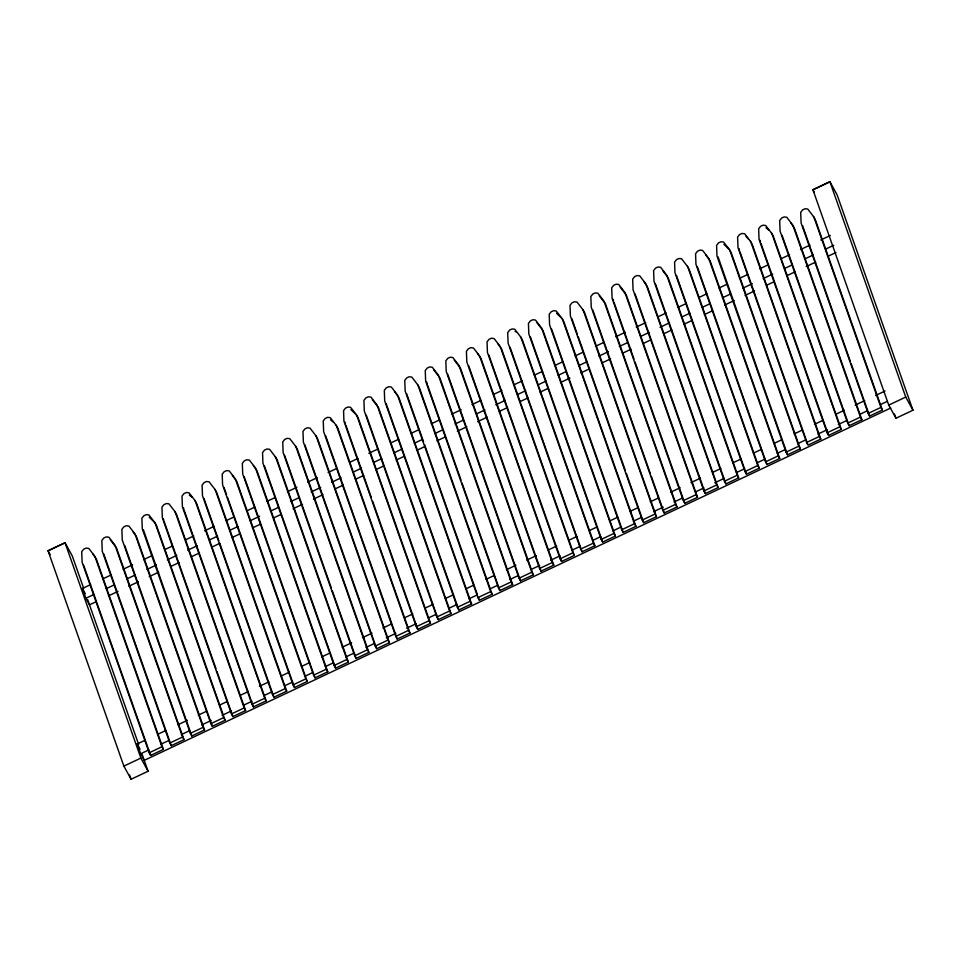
<?xml version="1.0" encoding="UTF-8"?>
<svg xmlns="http://www.w3.org/2000/svg" width="961" height="961" viewBox="0 0 961 961"><rect width="100%" height="100%" fill="white"/><g stroke="black" fill="none" stroke-linecap="round" stroke-linejoin="round"><path stroke-width="1.44" d="M96.268 601.646L89.481 604.841L85.877 598.271L82.442 588.48L90.574 584.636M102.791 578.87L110.935 575.026M123.152 569.26L132.654 564.78M143.513 559.65L151.658 555.806M165.232 549.404L172.019 546.196M185.593 539.794L193.738 535.95M204.597 530.832L214.099 526.34M226.315 520.574L234.46 516.73M246.665 510.964L254.809 507.12M267.026 501.354L275.17 497.51M287.387 491.744L296.889 487.263M307.748 482.134L317.25 477.653M328.109 472.524L336.254 468.68M349.828 462.277L357.972 458.433M368.832 453.304L378.334 448.823M390.538 443.057L398.683 439.213M410.9 433.447L419.044 429.603M431.261 423.837L439.405 419.993M451.622 414.227L461.124 409.746M471.983 404.617L481.485 400.136M493.702 394.37L501.846 390.526M514.063 384.76L522.207 380.916M534.412 375.15L542.557 371.306M554.773 365.54L562.918 361.696M575.134 355.93L583.279 352.086M595.496 346.32L603.64 342.476M615.857 336.71L625.359 332.23M636.218 327.1L645.72 322.62M657.937 316.854L666.081 313.01M678.286 307.244L686.43 303.4M698.647 297.634L706.791 293.79M719.008 288.024L727.153 284.18M739.369 278.414L747.514 274.57M759.731 268.804L767.875 264.96M781.449 258.557L789.594 254.713M800.453 249.584L809.955 245.103M820.814 239.974L830.304 235.493M85.877 598.271L94.022 594.427M106.239 588.661L114.383 584.817M126.6 579.051L134.744 575.207M146.961 569.441L156.463 564.96M167.322 559.831L176.824 555.35M187.683 550.221L197.185 545.74M209.402 539.974L217.546 536.13M229.751 530.364L237.896 526.52M250.112 520.754L259.614 516.273M270.473 511.144L278.618 507.3M290.835 501.534L298.979 497.69M311.196 491.924L320.698 487.443M331.557 482.314L341.059 477.833M353.276 472.067L361.42 468.223M373.637 462.457L381.769 458.613M393.986 452.847L402.13 449.003M414.347 443.237L422.492 439.393M434.708 433.627L442.853 429.783M455.07 424.017L463.214 420.173M476.788 413.771L484.933 409.927M495.792 404.797L505.294 400.317M517.511 394.551L525.643 390.707M537.86 384.941L546.004 381.097M558.221 375.331L566.365 371.487M578.582 365.721L586.727 361.877M598.943 356.111L608.445 351.63M619.304 346.501L627.449 342.657M641.023 336.254L649.168 332.41M660.027 327.281L669.529 322.8M681.733 317.034L689.878 313.19M702.095 307.424L710.239 303.58M722.456 297.814L730.6 293.97M742.817 288.204L752.319 283.711M763.178 278.594L772.68 274.101M784.897 268.335L791.684 265.14M805.258 258.725L813.402 254.881M825.607 249.115L833.752 245.283M108.485 595.88L117.987 591.387M128.846 586.27L138.348 581.777M149.207 576.66L158.709 572.167M170.926 566.401L179.07 562.557M191.287 556.791L199.432 552.959M211.636 547.193L219.781 543.349M231.997 537.583L240.142 533.739M252.359 527.973L260.503 524.129M274.077 517.715L280.864 514.519M293.081 508.753L302.583 504.261M313.442 499.143L322.944 494.651M335.161 488.885L343.305 485.041M355.522 479.275L363.654 475.431M375.871 469.665L384.016 465.821M396.232 460.055L404.377 456.211M416.594 450.445L424.738 446.601M436.955 440.847L445.099 437.003M457.316 431.237L466.818 426.744M477.677 421.627L487.179 417.134M499.396 411.368L507.528 407.524M519.745 401.758L527.889 397.914M540.106 392.148L548.25 388.304M560.467 382.538L569.969 378.057M580.828 372.928L588.973 369.084M602.547 362.681L610.691 358.837M622.908 353.071L631.053 349.227M643.269 343.461L651.414 339.617M663.619 333.851L671.763 330.007M683.98 324.241L692.124 320.397M704.341 314.631L712.485 310.787M724.702 305.021L734.204 300.541M745.063 295.411L754.565 290.931M766.782 285.165L773.569 281.957M787.143 275.555L795.288 271.711M806.135 266.581L815.637 262.101M827.853 256.335L835.998 252.491M890.763 408.005L144.246 760.355L140.642 753.784L137.207 743.994L145.339 740.15M157.556 734.384L165.7 730.54M177.917 724.774L187.419 720.294M198.278 715.164L206.423 711.32M219.997 704.918L226.784 701.71M240.358 695.308L248.503 691.464M259.362 686.334L268.864 681.854M281.08 676.088L289.213 672.244M301.43 666.478L309.574 662.634M321.791 656.868L329.935 653.024M342.152 647.258L351.654 642.777M362.513 637.648L372.015 633.167M382.874 628.038L391.019 624.194M404.593 617.791L412.737 613.947M424.954 608.181L433.099 604.337M445.303 598.571L453.448 594.727M465.665 588.961L473.809 585.117M486.026 579.351L494.17 575.507M506.387 569.741L515.889 565.26M526.748 560.131L536.25 555.65M548.467 549.884L556.611 546.04M568.828 540.274L576.972 536.43M589.177 530.664L597.322 526.82M609.538 521.054L617.683 517.21M629.899 511.444L638.044 507.6M650.261 501.834L658.405 497.99M670.622 492.224L680.124 487.744M690.983 482.614L700.485 478.134M712.702 472.368L720.846 468.524M733.051 462.758L741.195 458.914M753.412 453.148L761.556 449.304M773.773 443.538L781.918 439.694M794.134 433.928L802.279 430.084M814.496 424.318L822.64 420.474M836.214 414.071L844.359 410.227M855.218 405.098L864.72 400.617M875.579 395.488L885.069 391.007M140.642 753.784L148.787 749.94M161.004 744.174L169.148 740.33M181.365 734.564L189.509 730.72M201.726 724.954L211.228 720.474M222.087 715.344L231.589 710.864M243.806 705.098L251.95 701.254M264.167 695.488L272.311 691.644M284.516 685.878L292.661 682.034M304.877 676.268L313.022 672.424M325.238 666.658L333.383 662.814M345.6 657.048L353.744 653.204M365.961 647.438L374.105 643.594M386.322 637.828L395.824 633.347M406.683 628.218L416.185 623.737M428.39 617.971L436.534 614.127M448.751 608.361L456.895 604.517M469.112 598.751L477.257 594.907M489.473 589.141L497.618 585.297M509.835 579.531L517.979 575.687M531.553 569.284L539.698 565.44M550.557 560.311L560.059 555.83M572.275 550.064L580.408 546.22M592.625 540.454L600.769 536.61M612.986 530.844L621.13 527M633.347 521.234L641.492 517.39M653.708 511.624L663.21 507.132M674.069 502.014L682.214 498.17M695.788 491.768L703.933 487.924M714.792 482.794L724.282 478.314M736.498 472.548L744.643 468.704M756.86 462.938L765.004 459.094M777.221 453.328L785.365 449.484M797.582 443.718L805.726 439.874M817.943 434.108L827.445 429.615M838.304 424.498L846.449 420.654M860.023 414.239L866.81 411.044M880.372 404.629L887.159 401.434M149.195 752.787L161.941 746.769L94.899 556.371L88.772 548.419L86.166 548.082L83.691 549.187L81.721 551.674L82.117 562.293L149.195 752.787L150.637 755.418L163.382 749.4L96.304 558.906L92.773 553.944M169.821 743.045L182.566 737.027L115.008 545.175L108.881 537.211L106.287 536.887L103.812 537.992L101.83 540.478L102.226 551.085L169.821 743.045L171.262 745.676L184.007 739.658L116.413 547.71L110.287 539.806M190.362 733.351L203.107 727.333L135.033 534.028L128.906 526.075L126.311 525.739L123.837 526.844L121.867 529.331L122.251 539.95L190.362 733.351L191.804 735.982L204.549 729.964L136.438 536.562L132.918 531.601M210.891 723.657L223.649 717.639L155.069 522.904L148.943 514.952L146.348 514.615L143.874 515.733L141.892 518.219L142.288 528.826L210.891 723.657L212.333 726.288L225.09 720.269L156.475 525.439L154.685 522.436L149.219 517.198M231.433 713.963L244.178 707.945L175.118 511.829L168.992 503.864L166.385 503.54L163.911 504.645L161.941 507.132L162.337 517.739L231.433 713.963L232.874 716.594L245.62 710.575L176.524 514.351L174.734 511.36M251.974 704.269L264.719 698.251L195.179 500.789L189.053 492.825L186.458 492.5L183.983 493.606L182.001 496.092L182.398 506.699L251.974 704.269L253.416 706.9L266.161 700.881L196.585 503.312L194.795 500.321M272.504 694.575L285.261 688.557L215.264 489.798L209.138 481.845L206.531 481.509L204.056 482.614L202.086 485.113L202.483 495.72L272.504 694.575L273.945 697.205L286.702 691.187L216.669 492.332L214.88 489.329M293.045 684.881L305.79 678.874L235.373 478.89L229.247 470.926L226.64 470.602L224.165 471.707L222.195 474.193L222.58 484.8L293.045 684.881L294.486 687.511L307.232 681.493L236.778 481.413L232.382 475.479M313.586 675.187L326.332 669.18L255.506 468.055L249.379 460.091L246.773 459.754L244.298 460.872L242.328 463.358L242.725 473.965L313.586 675.187L315.028 677.817L327.773 671.799L256.911 470.578L253.38 465.617M334.164 665.48L346.909 659.462L275.711 457.28L269.585 449.316L266.99 448.991L264.515 450.096L262.545 452.583L262.93 463.19L334.164 665.48L335.605 668.111L348.35 662.093L277.116 459.802L275.326 456.811M354.705 655.786L367.45 649.768L295.904 446.625L289.79 438.66L287.183 438.336L284.708 439.441L282.738 441.928L283.123 452.535L354.705 655.786L356.147 658.417L368.892 652.399L297.309 449.147L295.532 446.156M375.234 646.092L387.992 640.074L316.145 436.066L310.019 428.113L307.424 427.777L304.949 428.882L302.967 431.369L303.364 441.988L375.234 646.092L376.676 648.723L389.421 642.705L317.55 438.6L315.761 435.597M395.776 636.398L408.521 630.38L336.41 425.627L330.296 417.663L327.689 417.338L325.214 418.443L323.244 420.93L323.629 431.537L395.776 636.398L397.217 639.029L409.963 633.011L337.828 428.15L336.038 425.158M416.317 626.704L429.062 620.686L356.735 415.296L350.609 407.332L348.002 407.008L345.528 408.113L343.558 410.599L343.942 421.206L416.317 626.704L417.759 629.335L430.504 623.317L358.141 417.819L356.351 414.828L350.885 409.578M436.847 617.01L449.592 610.992L377.084 405.086L370.958 397.121L368.363 396.797L365.889 397.902L363.919 400.389L364.303 411.008L436.847 617.01L438.288 619.641L451.033 613.623L378.49 407.62L372.363 399.716M457.388 607.316L470.133 601.298L397.482 395.007L391.367 387.043L388.761 386.718L386.286 387.824L384.316 390.31L384.7 400.917L457.388 607.316L458.829 609.947L471.575 603.928L398.887 397.53L394.503 391.595M477.929 597.622L490.675 591.604L417.927 385.049L411.813 377.084L409.206 376.76L406.731 377.865L404.761 380.352L405.146 390.971L477.929 597.622L479.359 600.253L492.116 594.234L419.332 387.583L417.555 384.58M498.459 587.928L511.204 581.91L438.42 375.222L432.294 367.27L429.699 366.934L427.225 368.039L425.255 370.526L425.639 381.145L498.459 587.928L499.9 590.559L512.645 584.54L439.826 377.757L433.699 369.853M519.048 578.21L531.793 572.203L458.998 365.504L452.883 357.552L450.277 357.216L447.802 358.321L445.832 360.819L446.216 371.426L519.048 578.21L520.49 580.84L533.235 574.822L460.403 368.039L454.277 360.135M539.577 568.528L552.323 562.509L479.587 355.942L473.461 347.99L470.866 347.654L468.391 348.759L466.421 351.258L466.806 361.865L539.577 568.528L541.019 571.146L553.764 565.14L480.993 358.477L477.473 353.516M560.119 558.834L572.864 552.815L500.213 346.513L494.086 338.56L491.491 338.224L489.017 339.329L487.047 341.816L487.431 352.435L560.119 558.834L561.56 561.452L574.306 555.446L501.618 349.047L498.098 344.086M580.648 549.139L593.405 543.121L520.886 337.215L514.772 329.251L512.165 328.926L509.69 330.031L507.72 332.518L508.105 343.125L580.648 549.139L582.09 551.77L594.847 545.752L522.291 339.738L520.514 336.746M601.19 539.445L613.935 533.427L541.608 328.025L535.481 320.073L532.887 319.737L530.412 320.854L528.442 323.34L528.826 333.947L601.19 539.445L602.631 542.076L615.376 536.058L543.013 330.56L536.887 322.656M621.731 529.751L634.476 523.733L562.365 318.968L556.251 311.016L553.644 310.679L551.17 311.784L549.199 314.283L549.584 324.89L621.731 529.751L623.172 532.382L635.918 526.364L563.771 321.503L561.993 318.499L556.527 313.262M642.26 520.057L655.018 514.039L583.171 310.031L577.044 302.066L574.45 301.742L571.975 302.847L570.005 305.334L570.39 315.953L642.26 520.057L643.702 522.688L656.459 516.67L584.576 312.565L582.786 309.562M662.802 510.363L675.547 504.345L604.013 301.201L597.886 293.237L595.291 292.913L592.817 294.018L590.835 296.505L591.231 307.112L662.802 510.363L664.243 512.994L676.988 506.976L605.418 303.724L599.28 295.82M683.343 500.669L696.088 494.651L624.89 292.468L618.764 284.504L616.157 284.18L613.683 285.285L611.713 287.771L612.109 298.378L683.343 500.669L684.785 503.3L697.53 497.281L626.296 294.991L620.157 287.099M703.92 490.951L716.666 484.933L645.84 283.807L639.714 275.855L637.119 275.519L634.644 276.624L632.674 279.11L633.059 289.729L703.92 490.951L705.362 493.582L718.107 487.563L647.246 286.342L643.726 281.381M724.462 481.257L737.207 475.239L666.778 275.266L660.663 267.302L658.057 266.966L655.582 268.083L653.612 270.57L653.997 281.177L724.462 481.257L725.903 483.888L738.649 477.869L668.183 277.789L662.922 270.87M744.991 471.563L757.748 465.544L687.752 266.786L681.625 258.833L679.019 258.497L676.544 259.602L674.574 262.089L674.97 272.708L744.991 471.563L746.433 474.193L759.19 468.175L689.157 269.32L687.367 266.317M765.533 461.869L778.278 455.85L708.737 258.389L702.611 250.425L700.016 250.1L697.542 251.205L695.572 253.692L695.956 264.299L765.533 461.869L766.974 464.499L779.719 458.481L710.143 260.911L705.758 254.977M786.074 452.175L798.819 446.156L729.747 250.04L723.633 242.076L721.026 241.752L718.552 242.857L716.582 245.343L716.966 255.95L786.074 452.175L787.515 454.805L800.261 448.787L731.153 252.563L729.375 249.572L723.909 244.322M806.603 442.48L819.361 436.474L750.781 241.74L744.655 233.775L742.048 233.451L739.574 234.556L737.604 237.043L738 247.65L806.603 442.48L808.045 445.111L820.79 439.093L752.187 244.262L750.397 241.271M827.145 432.786L839.89 426.78L771.815 233.463L765.689 225.511L763.094 225.174L760.619 226.291L758.649 228.778L759.034 239.385L827.145 432.786L828.586 435.417L841.331 429.399L773.221 235.998L771.443 232.994M847.686 423.104L860.431 417.086L792.861 225.222L786.747 217.27L784.14 216.934L781.665 218.039L779.695 220.525L780.08 231.145L847.686 423.104L849.128 425.723L861.873 419.717L794.266 227.757L790.747 222.796M868.179 413.422L880.925 407.404L813.871 217.018L807.745 209.054L805.15 208.729L802.675 209.834L800.705 212.321L801.09 222.928L868.179 413.422L869.609 416.053L882.366 410.035L815.276 219.54L813.499 216.549M123.873 766.109L140.871 758.085L65.048 542.761L48.05 550.785L123.873 766.109L131.08 779.251L148.078 771.239L142.132 754.349M888.745 405.098L905.742 397.073L829.92 181.749L812.922 189.761L888.745 405.098L895.952 418.239L912.95 410.215L837.127 194.891L829.92 181.749L812.922 189.761L814.363 192.392M765.977 227.757L768.836 230.063M515.048 331.497L516.165 331.833M330.572 419.909L333.431 422.215M189.329 495.071L192.188 497.378M746.048 236.358L748.655 239.301M905.742 397.073L912.95 410.215M880.925 407.404L882.366 410.035M860.431 417.086L861.873 419.717M839.89 426.78L841.331 429.399M819.361 436.474L820.79 439.093M798.819 446.156L800.261 448.787M778.278 455.85L779.719 458.481M757.748 465.544L759.19 468.175M737.207 475.239L738.649 477.869M716.666 484.933L718.107 487.563M696.088 494.651L697.53 497.281M675.547 504.345L676.988 506.976M655.018 514.039L656.459 516.67M634.476 523.733L635.918 526.364M613.935 533.427L615.376 536.058M593.405 543.121L594.847 545.752M572.864 552.815L574.306 555.446M552.323 562.509L553.764 565.14M531.793 572.203L533.235 574.822M511.204 581.91L512.645 584.54M490.675 591.604L492.116 594.234M470.133 601.298L471.575 603.928M449.592 610.992L451.033 613.623M429.062 620.686L430.504 623.317M408.521 630.38L409.963 633.011M387.992 640.074L389.421 642.705M367.45 649.768L368.892 652.399M346.909 659.462L348.35 662.093M326.332 669.18L327.773 671.799M305.79 678.874L307.232 681.493M285.261 688.557L286.702 691.187M264.719 698.251L266.161 700.881M244.178 707.945L245.62 710.575M223.649 717.639L225.09 720.269M203.107 727.333L204.549 729.964M182.566 737.027L184.007 739.658M82.442 588.48L85.313 593.742M161.941 746.769L163.382 749.4M50.212 554.725L48.05 550.785L65.048 542.761L72.255 555.902L83.655 588.276M137.207 743.994L140.078 749.256M140.871 758.085L148.078 771.239M894.463 414.023L895.952 418.239M802.567 225.667L850.245 361.048M851.242 363.871L869.609 416.053M782.062 235.277L849.128 425.723M761.004 243.529L828.586 435.417M739.97 251.794L807.552 443.706M787.515 454.805L718.047 256.851M697.434 267.026L766.974 464.499M676.448 275.435L746.433 474.193M655.474 283.903L725.903 483.888M635.029 293.862L705.362 493.582M614.079 302.523L633.996 359.078M634.993 361.913L684.785 503.3M592.709 309.838L650.333 473.485M651.33 476.308L664.243 512.994M571.867 318.68L577.309 334.152M578.306 336.963L625.371 470.626M626.368 473.437L643.702 522.688M551.566 329.034L623.172 532.382M530.304 336.674L602.631 542.076M510.075 347.269L582.09 551.77M488.909 355.162L561.56 561.452M468.776 366.009L480.236 398.551M481.233 401.374L541.019 571.146M447.694 374.153L520.49 580.84M427.609 385.289L461.016 480.14M462.013 482.963L499.9 590.559M406.623 393.698L423.561 441.796M424.558 444.631L477.377 594.595M478.374 597.418L479.359 600.253M386.178 403.644L458.829 609.947M366.273 415.14L438.288 619.641M345.924 425.351L371.186 497.089M372.676 501.318L417.759 629.335M325.611 435.681L397.217 639.029M304.841 444.715L376.676 648.723M284.6 455.262L301.49 503.228M302.487 506.051L331.305 587.88M332.29 590.703L356.147 658.417M264.407 465.917L335.605 668.111M244.19 476.692L315.028 677.817M224.057 487.527L226.544 494.579M227.529 497.39L294.486 687.511M203.96 498.447L218.844 540.743M219.841 543.554L273.945 697.205M184.368 510.844L253.416 706.9M164.307 521.883L215.985 668.628M216.97 671.439L232.874 716.594M212.333 726.288L143.369 529.727M124.726 545.5L191.804 735.982M103.704 553.824L171.262 745.676M83.583 565.02L150.637 755.418M87.619 599.532L138.66 744.499M129.591 775.034L131.08 779.251M760.115 240.286L760.511 242.112M739.081 248.551L739.477 250.377M613.19 299.279L613.574 301.117M426.72 382.034L427.116 383.871M345.023 422.107L345.419 423.945M183.479 507.6L183.875 509.426M163.406 518.64L163.802 520.466"/></g></svg>
